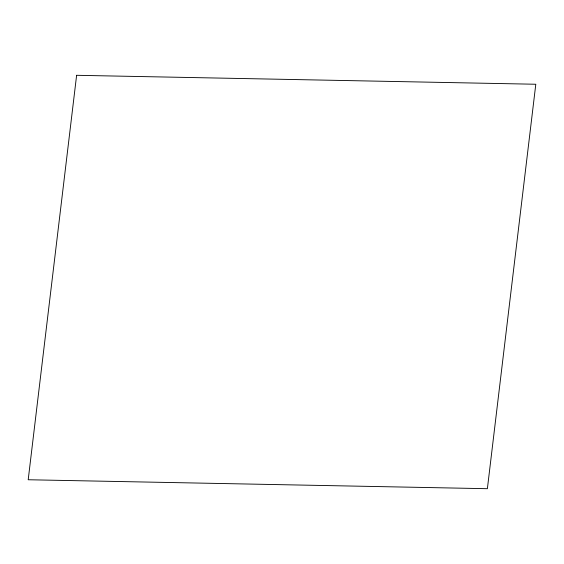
<?xml version="1.0" encoding="UTF-8"?>
<svg xmlns="http://www.w3.org/2000/svg" width="564" height="564" viewBox="0 0 564 564"><rect width="100%" height="100%" fill="white"/><g stroke="black" fill="none" stroke-linecap="round" stroke-linejoin="round"><path stroke-width="0.85" d="M76.619 75.301L28.2 479.752L487.381 488.699L535.8 84.248L76.619 75.301"/></g></svg>
